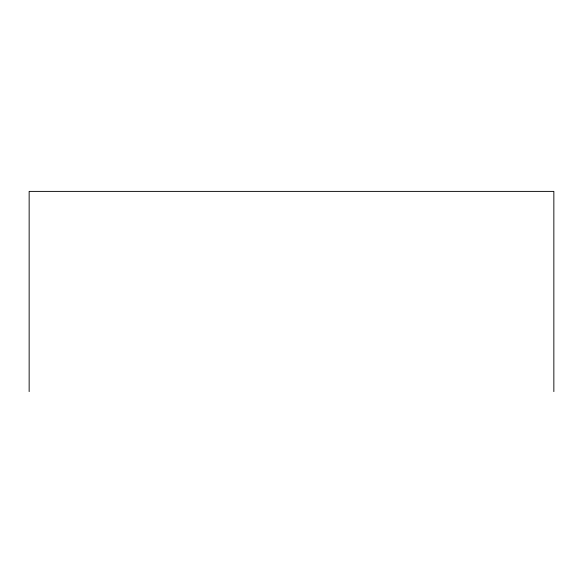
<?xml version="1.0" encoding="UTF-8"?>
<svg xmlns="http://www.w3.org/2000/svg" width="583" height="583" viewBox="0 0 583 583"><rect width="100%" height="100%" fill="white"/><g stroke="black" fill="none" stroke-linecap="round" stroke-linejoin="round"><path stroke-width="0.87" d="M553.85 391.608L553.85 191.392L29.15 191.392L29.15 391.608"/></g></svg>
